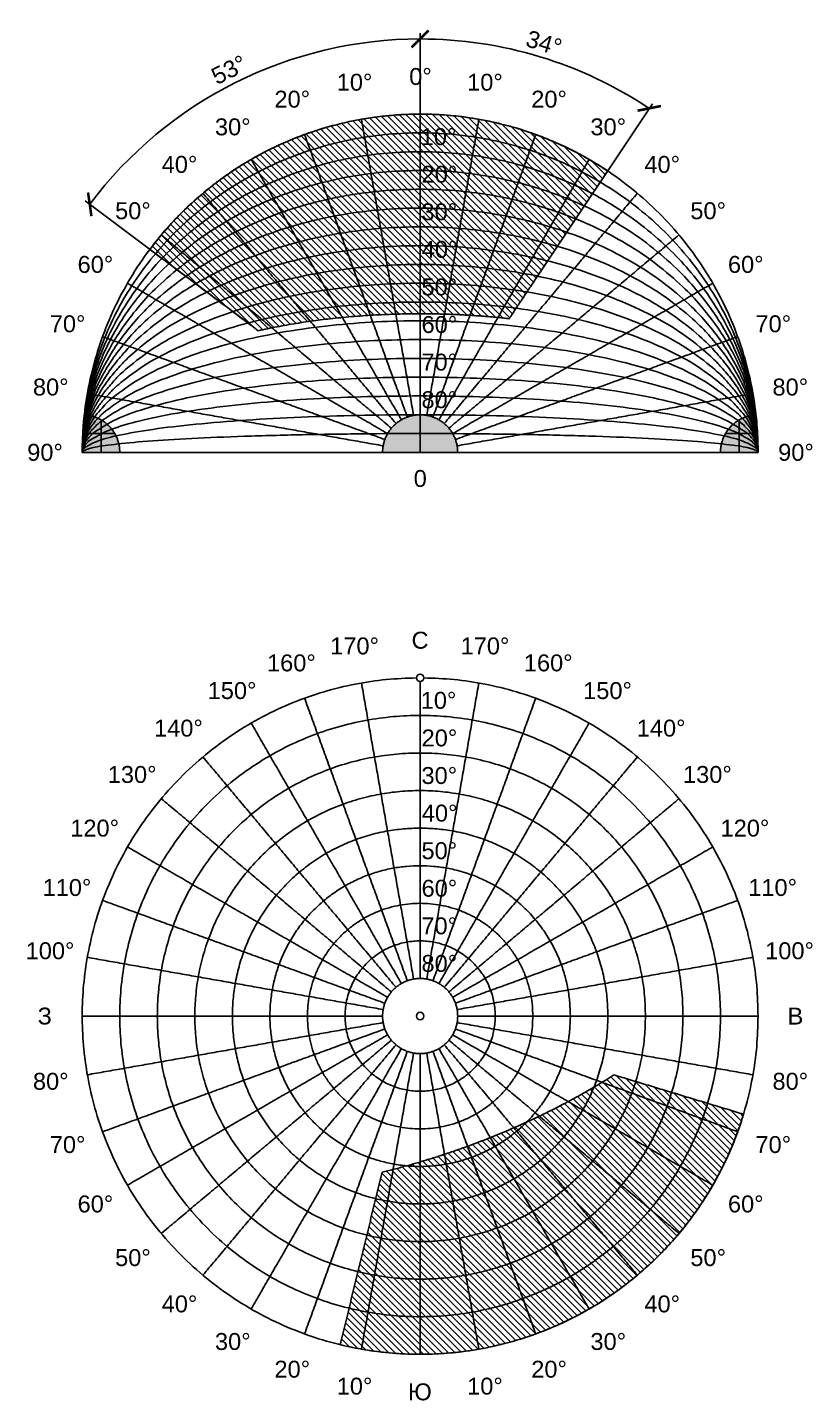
# Model space of a CAD drawing. Header units: metres. Extents: x -105 to 1000, y -502 to 102.
# Drawn here: x 495.4 to 704.5, y -452.3 to -86.9 of the extents above; entities that cross this region are included whole.
import ezdxf

# ---------------------------------------------------------------- set-up
doc = ezdxf.new("R2010")
doc.units = ezdxf.units.M
doc.layers.add('129', color=7, linetype='Continuous', true_color=0x000000)
doc.styles.add('Meters Architectural', font='arial.ttf')
doc.dimstyles.new('Meters Architectural', dxfattribs={"dimscale": 1.5, "dimtxt": 3, "dimasz": 3, "dimexe": 1, "dimexo": 0.5, "dimgap": 1, "dimtad": 1, "dimtoh": 1, "dimdec": 0, "dimzin": 1, "dimdsep": 46, "dimtxsty": 'Meters Architectural', "dimblk": 'ARCHTICK', "dimcen": 3, "dimdle": 1.5, "dimadec": 0, "dimazin": 1, "dimtfac": 1, "dimtdec": 4, "dimtix": 1, "dimtofl": 0, "dimtmove": 1, "dimatfit": 3, "dimldrblk": 'OPEN90', "dimfxl": 1, "dimtolj": 1, "dimtzin": 1, "dimarcsym": 0})
pattern_1 = [(45, (-2e-14, -6e-14), (-0.8838835, 0.8838835), [])]

# ---------------------------------------------------------------- blocks, each defined once
blk = doc.blocks.new('_ArchTick')
at = {"color": 0, "linetype": 'ByBlock', "const_width": 0.15}
blk.add_lwpolyline([(-0.5, -0.5), (0.5, 0.5)], dxfattribs=at)
blk = doc.blocks.new('*D20')
at = {"layer": '129', "color": 0, "lineweight": -2}
for p, q in [((600, -144.25), (600, -88.5)), ((555.4, -166.55), (510.8, -133.1))]:
    blk.add_line(p, q, dxfattribs=at)
blk.add_arc((600, -200), 110, 90, 143.1301, dxfattribs=at)
at = {"layer": 'Defpoints', "color": 0}
for p in [(566.54, -95.21), (600, -145), (556, -167), (600, -200), (600, -200)]:
    blk.add_point(p, dxfattribs=at)
at = {"layer": '129', "color": 0, "lineweight": -2, "xscale": 4.5, "yscale": 4.5, "zscale": 4.5}
blk.add_blockref('_ArchTick', (600, -90), dxfattribs=at)
at = {"layer": '129', "color": 0, "lineweight": -2, "xscale": 4.5, "yscale": 4.5, "zscale": 4.5, "rotation": 233.130102354156}
blk.add_blockref('_ArchTick', (512, -134), dxfattribs=at)
at = {"layer": '129', "color": 0, "insert": (549.11, -98.22), "char_height": 4.5, "attachment_point": 5, "rotation": 26.5651, "style": 'Meters Architectural'}
blk.add_mtext('\\A1;53%%d', dxfattribs=at)
blk = doc.blocks.new('_Open90')
at = {"color": 0, "linetype": 'ByBlock', "lineweight": -2}
for p, q in [((0, 0), (-1, 0)), ((-0.5, 0.5), (0, 0)), ((0, 0), (-0.5, -0.5))]:
    blk.add_line(p, q, dxfattribs=at)
blk = doc.blocks.new('*D21')
at = {"layer": '129', "color": 0, "lineweight": -2}
for p, q in [((600, -144.25), (600, -88.5)), ((630.92, -153.61), (661.85, -107.23))]:
    blk.add_line(p, q, dxfattribs=at)
blk.add_arc((600, -200), 110, 56.3099, 90, dxfattribs=at)
at = {"layer": 'Defpoints', "color": 0}
for p in [(642.02, -98.34), (600, -145), (630.51, -154.24), (600, -200), (600, -200)]:
    blk.add_point(p, dxfattribs=at)
at = {"layer": '129', "color": 0, "lineweight": -2, "xscale": 4.5, "yscale": 4.5, "zscale": 4.5}
for p, rotation in [((600, -90), 180.0000000000001), ((661.02, -108.47), 326.3099324740202)]:
    blk.add_blockref('_ArchTick', p, dxfattribs=dict(at, rotation=rotation))
at = {"layer": '129', "color": 0, "insert": (632.98, -91.09), "char_height": 4.5, "attachment_point": 5, "rotation": 343.155, "style": 'Meters Architectural'}
blk.add_mtext('\\A1;34%%d', dxfattribs=at)

msp = doc.modelspace()

# ---------------------------------------------------------------- hatches: boundary and pattern name
at = {"layer": '129', "true_color": 0xd671f5, "extrusion": (0, 0, -1)}
h = msp.add_hatch(dxfattribs=at)
h.set_pattern_fill('Hatch1', color=201, scale=10, angle=45, style=0, pattern_type=2)
h.set_pattern_definition(pattern_1)
h.paths.add_polyline_path([(-556.86, -167.64), (-528, -146), (-529.66, -143.85), (-531.4, -141.75), (-533.19, -139.7), (-535.05, -137.7), (-536.97, -135.76), (-538.95, -133.88), (-540.98, -132.06), (-543.06, -130.3), (-545.19, -128.61), (-547.37, -126.99), (-549.59, -125.44), (-551.85, -123.96), (-554.15, -122.56), (-556.48, -121.22), (-558.83, -119.97), (-561.21, -118.79), (-563.62, -117.68), (-566.04, -116.65), (-568.47, -115.7), (-570.92, -114.83), (-573.37, -114.03), (-575.83, -113.31), (-578.29, -112.66), (-580.75, -112.08), (-583.2, -111.58), (-585.65, -111.15), (-588.08, -110.79), (-590.5, -110.5), (-592.91, -110.28), (-595.29, -110.12), (-597.66, -110.03), (-600, -110), (-603.05, -110.05), (-606.13, -110.21), (-609.25, -110.48), (-610.82, -110.65), (-612.39, -110.86), (-613.98, -111.09), (-615.56, -111.36), (-617.15, -111.65), (-618.74, -111.97), (-620.34, -112.33), (-621.94, -112.71), (-623.53, -113.13), (-625.13, -113.58), (-626.73, -114.06), (-628.32, -114.57), (-629.92, -115.12), (-631.5, -115.69), (-633.09, -116.3), (-634.66, -116.94), (-636.24, -117.62), (-637.8, -118.32), (-639.35, -119.06), (-640.9, -119.83), (-642.44, -120.63), (-643.96, -121.47), (-645.47, -122.33), (-646.97, -123.23), (-648.45, -124.16), (-649.92, -125.12), (-623.71, -164.43), (-617.68, -163.85), (-611.69, -163.44), (-605.79, -163.21), (-600, -163.13), (-594.75, -163.19), (-589.39, -163.39), (-583.96, -163.72), (-578.49, -164.2), (-573.01, -164.83), (-567.55, -165.61), (-562.15, -166.55)], flags=0)
at = {"layer": '129', "true_color": 0xffffff}
for points in [[(510.56, -190.02), (510.31, -192.54), (510.14, -195.05), (510.03, -197.54), (510, -200), (520, -200), (520, -199.79), (519.99, -199.57), (519.98, -199.36), (519.96, -199.14), (519.94, -198.92), (519.91, -198.7), (519.88, -198.48), (519.85, -198.25), (519.8, -198.03), (519.76, -197.81), (519.7, -197.58), (519.64, -197.36), (519.58, -197.13), (519.51, -196.91), (519.43, -196.69), (519.35, -196.46), (519.27, -196.24), (519.17, -196.02), (519.08, -195.8), (518.97, -195.58), (518.86, -195.37), (518.75, -195.15), (518.62, -194.94), (518.5, -194.73), (518.37, -194.52), (518.23, -194.32), (518.09, -194.12), (517.94, -193.92), (517.78, -193.72), (517.63, -193.53), (517.46, -193.34), (517.3, -193.16), (517.12, -192.98), (516.95, -192.81), (516.76, -192.64), (516.58, -192.47), (516.39, -192.31), (516.2, -192.15), (516, -192), (515.8, -191.85), (515.6, -191.71), (515.39, -191.58), (515.18, -191.45), (514.97, -191.32), (514.76, -191.21), (514.55, -191.09), (514.33, -190.99), (514.11, -190.88), (513.89, -190.79), (513.67, -190.7), (513.45, -190.61), (513.22, -190.53), (513, -190.46), (512.77, -190.39), (512.55, -190.33), (512.33, -190.27), (512.1, -190.22), (511.88, -190.18), (511.66, -190.14), (511.43, -190.1), (511.21, -190.07), (510.99, -190.05), (510.77, -190.03)], [(590, -200), (610, -200), (610, -199.78), (609.99, -199.55), (609.98, -199.33), (609.96, -199.1), (609.94, -198.87), (609.91, -198.64), (609.87, -198.41), (609.83, -198.18), (609.79, -197.95), (609.74, -197.71), (609.68, -197.48), (609.61, -197.25), (609.54, -197.02), (609.47, -196.78), (609.39, -196.55), (609.3, -196.32), (609.2, -196.09), (609.1, -195.86), (609, -195.63), (608.88, -195.41), (608.76, -195.18), (608.64, -194.96), (608.51, -194.74), (608.37, -194.53), (608.23, -194.32), (608.08, -194.11), (607.92, -193.9), (607.76, -193.7), (607.6, -193.5), (607.43, -193.3), (607.25, -193.11), (607.07, -192.93), (606.89, -192.75), (606.7, -192.57), (606.5, -192.4), (606.3, -192.24), (606.1, -192.08), (605.89, -191.92), (605.68, -191.77), (605.47, -191.63), (605.26, -191.49), (605.04, -191.36), (604.82, -191.24), (604.59, -191.12), (604.37, -191), (604.14, -190.9), (603.91, -190.8), (603.68, -190.7), (603.45, -190.61), (603.22, -190.53), (602.98, -190.46), (602.75, -190.39), (602.52, -190.32), (602.29, -190.26), (602.05, -190.21), (601.82, -190.17), (601.59, -190.13), (601.36, -190.09), (601.13, -190.06), (600.9, -190.04), (600.67, -190.02), (600.45, -190.01), (600.22, -190), (600, -190), (599.78, -190), (599.55, -190.01), (599.33, -190.02), (599.1, -190.04), (598.87, -190.06), (598.64, -190.09), (598.41, -190.13), (598.18, -190.17), (597.95, -190.21), (597.71, -190.26), (597.48, -190.32), (597.25, -190.39), (597.02, -190.46), (596.78, -190.53), (596.55, -190.61), (596.32, -190.7), (596.09, -190.8), (595.86, -190.9), (595.63, -191), (595.41, -191.12), (595.18, -191.24), (594.96, -191.36), (594.74, -191.49), (594.53, -191.63), (594.32, -191.77), (594.11, -191.92), (593.9, -192.08), (593.7, -192.24), (593.5, -192.4), (593.3, -192.57), (593.11, -192.75), (592.93, -192.93), (592.75, -193.11), (592.57, -193.3), (592.4, -193.5), (592.24, -193.7), (592.08, -193.9), (591.92, -194.11), (591.77, -194.32), (591.63, -194.53), (591.49, -194.74), (591.36, -194.96), (591.24, -195.18), (591.12, -195.41), (591, -195.63), (590.9, -195.86), (590.8, -196.09), (590.7, -196.32), (590.61, -196.55), (590.53, -196.78), (590.46, -197.02), (590.39, -197.25), (590.32, -197.48), (590.26, -197.71), (590.21, -197.95), (590.17, -198.18), (590.13, -198.41), (590.09, -198.64), (590.06, -198.87), (590.04, -199.1), (590.02, -199.33), (590.01, -199.55), (590, -199.78)], [(680, -200), (690, -200), (689.97, -197.54), (689.86, -195.05), (689.69, -192.54), (689.44, -190.02), (689.23, -190.03), (689.01, -190.05), (688.79, -190.07), (688.57, -190.1), (688.34, -190.14), (688.12, -190.18), (687.9, -190.22), (687.67, -190.27), (687.45, -190.33), (687.23, -190.39), (687, -190.46), (686.78, -190.53), (686.55, -190.61), (686.33, -190.7), (686.11, -190.79), (685.89, -190.88), (685.67, -190.99), (685.45, -191.09), (685.24, -191.21), (685.03, -191.32), (684.82, -191.45), (684.61, -191.58), (684.4, -191.71), (684.2, -191.85), (684, -192), (683.8, -192.15), (683.61, -192.31), (683.42, -192.47), (683.24, -192.64), (683.05, -192.81), (682.88, -192.98), (682.7, -193.16), (682.54, -193.34), (682.37, -193.53), (682.22, -193.72), (682.06, -193.92), (681.91, -194.12), (681.77, -194.32), (681.63, -194.52), (681.5, -194.73), (681.38, -194.94), (681.25, -195.15), (681.14, -195.37), (681.03, -195.58), (680.92, -195.8), (680.83, -196.02), (680.73, -196.24), (680.65, -196.46), (680.57, -196.69), (680.49, -196.91), (680.42, -197.13), (680.36, -197.36), (680.3, -197.58), (680.24, -197.81), (680.2, -198.03), (680.15, -198.25), (680.12, -198.48), (680.09, -198.7), (680.06, -198.92), (680.04, -199.14), (680.02, -199.36), (680.01, -199.57), (680, -199.79)]]:
    msp.add_hatch(color=7, dxfattribs=at).paths.add_polyline_path(points, flags=0)
at = {"layer": '129', "true_color": 0xd671f5, "extrusion": (0, 0, -1)}
h = msp.add_hatch(dxfattribs=at)
h.set_pattern_fill('Hatch1', color=201, scale=10, angle=45, style=0, pattern_type=2)
h.set_pattern_definition(pattern_1)
h.paths.add_polyline_path([(-651.61, -365.65), (-686.13, -376.12), (-685.3, -378.71), (-684.39, -381.27), (-683.4, -383.82), (-682.34, -386.33), (-681.2, -388.81), (-679.99, -391.25), (-678.7, -393.66), (-677.34, -396.02), (-675.92, -398.34), (-674.42, -400.61), (-672.87, -402.82), (-671.25, -404.98), (-669.57, -407.09), (-667.84, -409.14), (-666.06, -411.13), (-664.22, -413.05), (-662.34, -414.91), (-660.42, -416.7), (-658.46, -418.43), (-656.46, -420.09), (-654.42, -421.68), (-652.36, -423.2), (-650.27, -424.65), (-648.16, -426.03), (-646.02, -427.34), (-643.87, -428.58), (-641.71, -429.75), (-639.53, -430.85), (-637.35, -431.88), (-635.16, -432.85), (-632.97, -433.74), (-630.78, -434.57), (-627.9, -435.57), (-624.95, -436.47), (-621.93, -437.29), (-620.39, -437.66), (-618.84, -438.01), (-617.28, -438.33), (-615.7, -438.62), (-614.1, -438.89), (-612.49, -439.13), (-610.87, -439.34), (-609.24, -439.52), (-607.6, -439.68), (-605.94, -439.8), (-604.28, -439.9), (-602.6, -439.96), (-600.92, -440), (-599.23, -440), (-597.53, -439.97), (-595.83, -439.9), (-594.13, -439.81), (-592.42, -439.68), (-590.7, -439.52), (-588.99, -439.32), (-587.27, -439.09), (-585.55, -438.83), (-583.83, -438.54), (-582.12, -438.21), (-580.41, -437.84), (-578.7, -437.44), (-589.88, -391.53), (-595.75, -390.02), (-601.52, -388.35), (-607.15, -386.55), (-612.61, -384.65), (-617.53, -382.79), (-622.49, -380.78), (-627.48, -378.61), (-632.46, -376.29), (-637.39, -373.82), (-642.25, -371.22), (-647.01, -368.49)], flags=0)

# ---------------------------------------------------------------- linework, layer by layer
at = {"layer": '129'}
for p, q in [((515, -200), (515, -191.34)), ((600, -200), (600, -190)), ((685, -200), (685, -191.34)), ((510.14, -195.01), (518.66, -195.01)), ((591.34, -195), (608.66, -195)), ((681.34, -195.01), (689.86, -195.01)), ((510, -200), (690, -200))]:
    msp.add_line(p, q, dxfattribs=at)
for centre in [(600, -260), (600, -350)]:
    msp.add_circle(centre, 1, dxfattribs=at)
for points, weights, knots in [([(690, -200), (690, -110), (600, -110), (510, -110), (510, -200)], [1, 0.707106781187, 1, 0.707106781187, 1], [0, 0, 0, 141.371669, 141.371669, 282.743339, 282.743339, 282.743339]), ([(528, -146), (555, -110), (600, -110), (627.25, -110), (649.92, -125.12)], [1, 0.965683757607, 1.165684924, 1.03578267643, 1.00472955395], [400.720128, 400.720128, 400.720128, 483.534254, 483.534254, 537.322645, 537.322645, 537.322645]), ([(690, -200), (690, -115), (600, -115), (510, -115), (510, -200)], [1, 0.707106781187, 1, 0.707106781187, 1], [0, 0, 0, 1.570796, 1.570796, 3.141593, 3.141593, 3.141593]), ([(690, -200), (690, -120), (600, -120), (510, -120), (510, -200)], [1, 0.707106781187, 1, 0.707106781187, 1], [0, 0, 0, 1.570796, 1.570796, 3.141593, 3.141593, 3.141593]), ([(690, -200), (690, -125), (600, -125), (510, -125), (510, -200)], [1, 0.707106781187, 1, 0.707106781187, 1], [0, 0, 0, 1.570796, 1.570796, 3.141593, 3.141593, 3.141593]), ([(690, -200), (690, -130), (600, -130), (510, -130), (510, -200)], [1, 0.707106781187, 1, 0.707106781187, 1], [0, 0, 0, 1.570796, 1.570796, 3.141593, 3.141593, 3.141593]), ([(690, -200), (690, -135), (600, -135), (510, -135), (510, -200)], [1, 0.707106781187, 1, 0.707106781187, 1], [0, 0, 0, 1.570796, 1.570796, 3.141593, 3.141593, 3.141593]), ([(690, -200), (690, -140), (600, -140), (510, -140), (510, -200)], [1, 0.707106781187, 1, 0.707106781187, 1], [0, 0, 0, 1.570796, 1.570796, 3.141593, 3.141593, 3.141593]), ([(690, -200), (690, -145), (600, -145), (510, -145), (510, -200)], [1, 0.707106781187, 1, 0.707106781187, 1], [0, 0, 0, 1.570796, 1.570796, 3.141593, 3.141593, 3.141593]), ([(690, -200), (690, -150), (600, -150), (510, -150), (510, -200)], [1, 0.707106781187, 1, 0.707106781187, 1], [0, 0, 0, 1.570796, 1.570796, 3.141593, 3.141593, 3.141593]), ([(690, -200), (690, -155), (600, -155), (510, -155), (510, -200)], [1, 0.707106781187, 1, 0.707106781187, 1], [0, 0, 0, 1.570796, 1.570796, 3.141593, 3.141593, 3.141593]), ([(690, -200), (690, -160), (600, -160), (510, -160), (510, -200)], [1, 0.707106781187, 1, 0.707106781187, 1], [0, 0, 0, 1.570796, 1.570796, 3.141593, 3.141593, 3.141593]), ([(623.71, -164.43), (612.07, -163.13), (600, -163.13), (577.02, -163.13), (556.86, -167.64)], [1.00472955395, 1.04180362147, 1.09967129893, 0.994501214117, 0.958013019183], [584.575861, 584.575861, 584.575861, 584.8580784, 584.8580784, 585.3709869, 585.3709869, 585.3709869]), ([(690, -200), (690, -165), (600, -165), (510, -165), (510, -200)], [1, 0.707106781187, 1, 0.707106781187, 1], [0, 0, 0, 1.570796, 1.570796, 3.141593, 3.141593, 3.141593]), ([(690, -200), (690, -170), (600, -170), (510, -170), (510, -200)], [1, 0.707106781187, 1, 0.707106781187, 1], [0, 0, 0, 1.570796, 1.570796, 3.141593, 3.141593, 3.141593]), ([(690, -200), (690, -175), (600, -175), (510, -175), (510, -200)], [1, 0.707106781187, 1, 0.707106781187, 1], [0, 0, 0, 1.570796, 1.570796, 3.141593, 3.141593, 3.141593]), ([(690, -200), (690, -180), (600, -180), (510, -180), (510, -200)], [1, 0.707106781187, 1, 0.707106781187, 1], [0, 0, 0, 1.570796, 1.570796, 3.141593, 3.141593, 3.141593]), ([(690, -200), (690, -185), (600, -185), (510, -185), (510, -200)], [1, 0.707106781187, 1, 0.707106781187, 1], [0, 0, 0, 1.570796, 1.570796, 3.141593, 3.141593, 3.141593]), ([(690, -200), (690, -190), (600, -190), (510, -190), (510, -200)], [1, 0.707106781187, 1, 0.707106781187, 1], [0, 0, 0, 1.570796, 1.570796, 3.141593, 3.141593, 3.141593]), ([(610, -200, 1), (610, -190, 1), (600, -190, 1), (590, -190, 1), (590, -200, 1)], [1, 0.707106781187, 1, 0.707106781187, 1], [150, 150, 150, 165.707963, 165.707963, 181.415927, 181.415927, 181.415927]), ([(610, -200), (610, -190), (600, -190), (590, -190), (590, -200)], [1, 0.707106781187, 1, 0.707106781187, 1], [150, 150, 150, 165.707963, 165.707963, 181.415927, 181.415927, 181.415927]), ([(610, -200), (610, -190), (600, -190), (590, -190), (590, -200)], [1, 0.707106781187, 1, 0.707106781187, 1], [0, 0, 0, 15.707963, 15.707963, 31.415927, 31.415927, 31.415927]), ([(690, -200), (690, -195), (600, -195), (510, -195), (510, -200)], [1, 0.707106781187, 1, 0.707106781187, 1], [0, 0, 0, 1.570796, 1.570796, 3.141593, 3.141593, 3.141593]), ([(599, -260.01), (510, -260.99), (510, -350), (510, -440), (600, -440), (690, -440), (690, -350)], [0.995444117905, 0.709402719693, 1, 0.707106781187, 1, 0.707106781187, 1], [142.479857, 142.479857, 142.479857, 282.743339, 282.743339, 424.115008, 424.115008, 565.486678, 565.486678, 565.486678]), ([(680, -350), (680, -270), (600, -270), (520, -270), (520, -350), (520, -430), (600, -430), (680, -430), (680, -350)], [1, 0.707106781187, 1, 0.707106781187, 1, 0.707106781187, 1, 0.707106781187, 1], [0, 0, 0, 125.663706, 125.663706, 251.327412, 251.327412, 376.991118, 376.991118, 502.654825, 502.654825, 502.654825]), ([(670, -350), (670, -280), (600, -280), (530, -280), (530, -350), (530, -420), (600, -420), (670, -420), (670, -350)], [1, 0.707106781187, 1, 0.707106781187, 1, 0.707106781187, 1, 0.707106781187, 1], [0, 0, 0, 109.955743, 109.955743, 219.911486, 219.911486, 329.867229, 329.867229, 439.822972, 439.822972, 439.822972]), ([(660, -350), (660, -290), (600, -290), (540, -290), (540, -350), (540, -410), (600, -410), (660, -410), (660, -350)], [1, 0.707106781187, 1, 0.707106781187, 1, 0.707106781187, 1, 0.707106781187, 1], [0, 0, 0, 94.24778, 94.24778, 188.495559, 188.495559, 282.743339, 282.743339, 376.991118, 376.991118, 376.991118]), ([(650, -350), (650, -300), (600, -300), (550, -300), (550, -350), (550, -400), (600, -400), (650, -400), (650, -350)], [1, 0.707106781187, 1, 0.707106781187, 1, 0.707106781187, 1, 0.707106781187, 1], [0, 0, 0, 78.539816, 78.539816, 157.079633, 157.079633, 235.619449, 235.619449, 314.159265, 314.159265, 314.159265]), ([(640, -350), (640, -310), (600, -310), (560, -310), (560, -350), (560, -390), (600, -390), (640, -390), (640, -350)], [1, 0.707106781187, 1, 0.707106781187, 1, 0.707106781187, 1, 0.707106781187, 1], [0, 0, 0, 62.831853, 62.831853, 125.663706, 125.663706, 188.495559, 188.495559, 251.327412, 251.327412, 251.327412]), ([(630, -350), (630, -320), (600, -320), (570, -320), (570, -350), (570, -380), (600, -380), (630, -380), (630, -350)], [1, 0.707106781187, 1, 0.707106781187, 1, 0.707106781187, 1, 0.707106781187, 1], [0, 0, 0, 47.12389, 47.12389, 94.24778, 94.24778, 141.371669, 141.371669, 188.495559, 188.495559, 188.495559]), ([(620, -350), (620, -330), (600, -330), (580, -330), (580, -350), (580, -370), (600, -370), (620, -370), (620, -350)], [1, 0.707106781187, 1, 0.707106781187, 1, 0.707106781187, 1, 0.707106781187, 1], [0, 0, 0, 31.415927, 31.415927, 62.831853, 62.831853, 94.24778, 94.24778, 125.663706, 125.663706, 125.663706]), ([(610, -350), (610, -340), (600, -340), (590, -340), (590, -350), (590, -360), (600, -360), (610, -360), (610, -350)], [1, 0.707106781187, 1, 0.707106781187, 1, 0.707106781187, 1, 0.707106781187, 1], [0, 0, 0, 15.707963, 15.707963, 31.415927, 31.415927, 47.12389, 47.12389, 62.831853, 62.831853, 62.831853]), ([(589.88, -391.53), (601.27, -388.77), (612.61, -384.65), (634.2, -376.79), (651.61, -365.65)], [1.00472955395, 1.04180362147, 1.09967129893, 0.994501214117, 0.958013019183], [584.575861, 584.575861, 584.575861, 584.8580784, 584.8580784, 585.3709869, 585.3709869, 585.3709869]), ([(686.13, -376.12), (673.07, -419.18), (630.78, -434.57), (605.18, -443.89), (578.7, -437.44)], [1, 0.965683757607, 1.165684924, 1.03578267643, 1.00472955395], [400.720128, 400.720128, 400.720128, 483.534254, 483.534254, 537.322645, 537.322645, 537.322645])]:
    msp.add_rational_spline(points, weights, degree=2, knots=knots, dxfattribs=at)
for points in [[(598.26, -190.15), (591.32, -150.76), (584.37, -111.37)], [(600, -190), (600, -150.5), (600, -111)], [(601.74, -190.15), (608.68, -150.76), (615.63, -111.37)], [(596.58, -190.6), (582.9, -153.02), (569.22, -115.43)], [(603.42, -190.6), (617.1, -153.02), (630.78, -115.43)], [(595, -191.34), (575, -156.7), (555, -122.06)], [(605, -191.34), (625, -156.7), (645, -122.06)], [(649.92, -125.12), (636.82, -144.77), (623.71, -164.43)], [(593.57, -192.34), (567.86, -161.7), (542.15, -131.06)], [(606.43, -192.34), (632.14, -161.7), (657.85, -131.06)], [(592.34, -193.57), (561.7, -167.86), (531.06, -142.15)], [(607.66, -193.57), (638.3, -167.86), (668.94, -142.15)], [(556.86, -167.64), (542.43, -156.82), (528, -146)], [(591.34, -195), (556.7, -175), (522.06, -155)], [(608.66, -195), (643.3, -175), (677.94, -155)], [(590.6, -196.58), (553.02, -182.9), (515.43, -169.22)], [(609.4, -196.58), (646.98, -182.9), (684.57, -169.22)], [(590.15, -198.26), (550.76, -191.32), (511.37, -184.37)], [(609.85, -198.26), (649.24, -191.32), (688.63, -184.37)], [(590, -200), (550, -200), (510, -200)], [(510, -200, 1), (515, -200, 1), (520, -200, 1)], [(510, -200), (515, -200), (520, -200)], [(590, -200, 1), (600, -200, 1), (610, -200, 1)], [(590, -200), (600, -200), (610, -200)], [(610, -200), (650, -200), (690, -200)], [(680, -200, 1), (685, -200, 1), (690, -200, 1)], [(680, -200), (685, -200), (690, -200)], [(598.26, -340.15), (591.32, -300.76), (584.37, -261.37)], [(600, -340), (600, -300.5), (600, -261)], [(601.74, -340.15), (608.68, -300.76), (615.63, -261.37)], [(596.58, -340.6), (582.9, -303.02), (569.22, -265.43)], [(603.42, -340.6), (617.1, -303.02), (630.78, -265.43)], [(595, -341.34), (575, -306.7), (555, -272.06)], [(605, -341.34), (625, -306.7), (645, -272.06)], [(593.57, -342.34), (567.86, -311.7), (542.15, -281.06)], [(606.43, -342.34), (632.14, -311.7), (657.85, -281.06)], [(592.34, -343.57), (561.7, -317.86), (531.06, -292.15)], [(607.66, -343.57), (638.3, -317.86), (668.94, -292.15)], [(591.34, -345), (556.7, -325), (522.06, -305)], [(608.66, -345), (643.3, -325), (677.94, -305)], [(590.6, -346.58), (553.02, -332.9), (515.43, -319.22)], [(609.4, -346.58), (646.98, -332.9), (684.57, -319.22)], [(590.15, -348.26), (550.76, -341.32), (511.37, -334.37)], [(609.85, -348.26), (649.24, -341.32), (688.63, -334.37)], [(590, -350), (550, -350), (510, -350)], [(610, -350), (650, -350), (690, -350)], [(590.15, -351.74), (550.76, -358.68), (511.37, -365.63)], [(590.6, -353.42), (553.02, -367.1), (515.43, -380.78)], [(609.4, -353.42), (646.98, -367.1), (684.57, -380.78)], [(609.85, -351.74), (649.24, -358.68), (688.63, -365.63)], [(591.34, -355), (556.7, -375), (522.06, -395)], [(592.34, -356.43), (561.7, -382.14), (531.06, -407.85)], [(593.57, -357.66), (567.86, -388.3), (542.15, -418.94)], [(606.43, -357.66), (632.14, -388.3), (657.85, -418.94)], [(607.66, -356.43), (638.3, -382.14), (668.94, -407.85)], [(608.66, -355), (643.3, -375), (677.94, -395)], [(595, -358.66), (575, -393.3), (555, -427.94)], [(596.58, -359.4), (582.9, -396.98), (569.22, -434.57)], [(598.26, -359.85), (591.32, -399.24), (584.37, -438.63)], [(600, -360), (600, -400), (600, -440)], [(601.74, -359.85), (608.68, -399.24), (615.63, -438.63)], [(603.42, -359.4), (617.1, -396.98), (630.78, -434.57)], [(605, -358.66), (625, -393.3), (645, -427.94)], [(651.61, -365.65), (668.87, -370.88), (686.13, -376.12)], [(578.7, -437.44), (584.29, -414.49), (589.88, -391.53)]]:
    msp.add_open_spline(points, degree=2, dxfattribs=at)
for points, weights in [([(510.56, -190.02, 1), (510, -194.99, 1), (510, -200, 1)], [0.958409093518, 0.977471759572, 1]), ([(510.56, -190.02), (510, -194.99), (510, -200)], [0.958409093518, 0.977471759572, 1]), ([(520, -200, 1), (520, -190.54, 1), (510.56, -190.02, 1)], [1, 0.718490523447, 0.978117408536]), ([(520, -200), (520, -190.54), (510.56, -190.02)], [1, 0.718490523447, 0.978117408536]), ([(689.44, -190.02, 1), (680, -190.54, 1), (680, -200, 1)], [0.958409093518, 0.704013490884, 0.97985076756]), ([(689.44, -190.02), (680, -190.54), (680, -200)], [0.958409093518, 0.704013490884, 0.97985076756]), ([(690, -200, 1), (690, -194.99, 1), (689.44, -190.02, 1)], [1, 0.977471759572, 0.958409093518]), ([(690, -200), (690, -194.99), (689.44, -190.02)], [1, 0.977471759572, 0.958409093518]), ([(690, -350), (690, -260.99), (601, -260.01)], [1, 0.709402719693, 0.995444117905])]:
    msp.add_rational_spline(points, weights, degree=2, dxfattribs=at)

# ---------------------------------------------------------------- texts
at = {"layer": '129', "char_height": 4.5, "attachment_point": 1, "style": 'Meters Architectural'}
for s, insert, width in [('0°', (597.09, -97.74), 20.1522), ('10°', (577.78, -99.26), 27.0978), ('10°', (612.51, -99.26), 27.0978), ('20°', (561.19, -103.77), 27.0978), ('20°', (629.59, -103.77), 27.0978), ('30°', (545.35, -111.14), 27.0978), ('30°', (645.35, -111.14), 27.0978), ('10°', (600.15, -113.74), 27.0978), ('40°', (531.16, -121.13), 27.0978), ('20°', (600.39, -123.74), 27.0978), ('40°', (659.72, -121.13), 27.0978), ('50°', (518.75, -133.46), 27.0978), ('30°', (600.35, -133.74), 27.0978), ('50°', (671.96, -133.46), 27.0978), ('40°', (600.44, -143.74), 27.0978), ('60°', (508.76, -147.74), 27.0978), ('60°', (681.97, -147.74), 27.0978), ('50°', (600.35, -153.74), 27.0978), ('70°', (501.36, -163.54), 27.0978), ('60°', (600.37, -163.74), 27.0978), ('70°', (689.3, -163.54), 27.0978), ('70°', (600.33, -173.74), 27.0978), ('80°', (496.87, -180.37), 27.0978), ('80°', (693.83, -180.37), 27.0978), ('80°', (600.35, -183.74), 27.0978), ('90°', (495.35, -197.74), 27.0978), ('90°', (695.35, -197.74), 27.0978), ('0', (598.28, -204.7), 15.4076), ('С', (597.71, -247.74), 17.5598), ('170°', (576.04, -249.26), 34.0435), ('170°', (610.77, -249.26), 34.0435), ('160°', (559.21, -253.77), 34.0435), ('160°', (627.61, -253.77), 34.0435), ('150°', (543.41, -261.14), 34.0435), ('150°', (643.41, -261.14), 34.0435), ('10°', (600.15, -263.74), 27.0978), ('140°', (529.13, -271.13), 34.0435), ('20°', (600.39, -273.74), 27.0978), ('140°', (657.69, -271.13), 34.0435), ('130°', (516.8, -283.46), 34.0435), ('30°', (600.35, -283.74), 27.0978), ('130°', (670.01, -283.46), 34.0435), ('40°', (600.44, -293.74), 27.0978), ('120°', (506.81, -297.74), 34.0435), ('120°', (680.01, -297.74), 34.0435), ('50°', (600.35, -303.74), 27.0978), ('110°', (499.44, -313.54), 34.0435), ('60°', (600.37, -313.74), 27.0978), ('110°', (687.38, -313.54), 34.0435), ('70°', (600.33, -323.74), 27.0978), ('100°', (494.93, -330.37), 34.0435), ('100°', (691.89, -330.37), 34.0435), ('80°', (600.35, -333.74), 27.0978), ('З', (498.12, -347.74), 16.0924), ('В', (697.85, -347.75), 16.7283), ('80°', (496.87, -365.1), 27.0978), ('80°', (693.83, -365.1), 27.0978), ('70°', (501.36, -381.94), 27.0978), ('70°', (689.3, -381.94), 27.0978), ('60°', (508.76, -397.74), 27.0978), ('60°', (681.97, -397.74), 27.0978), ('50°', (518.75, -412.02), 27.0978), ('50°', (671.96, -412.02), 27.0978), ('40°', (531.16, -424.34), 27.0978), ('40°', (659.72, -424.34), 27.0978), ('30°', (545.35, -434.34), 27.0978), ('30°', (645.35, -434.34), 27.0978), ('20°', (561.19, -441.71), 27.0978), ('20°', (629.59, -441.71), 27.0978), ('10°', (577.78, -446.22), 27.0978), ('Ю', (596.75, -447.74), 21.0326), ('10°', (612.51, -446.22), 27.0978)]:
    msp.add_mtext(s, dxfattribs=dict(at, insert=insert, width=width))

# ---------------------------------------------------------------- dimensions: what is measured, and where the dimension line sits
at = {"layer": '129'}
for base, line1, picture, middle in [((566.54, -95.21), ((556, -167), (600, -200)), '*D20', (549.11, -98.22)), ((642.02, -98.34), ((630.51, -154.24), (600, -200)), '*D21', (632.98, -91.09))]:
    dim = msp.add_angular_dim_2l(base=base, line1=line1, line2=((600, -200), (600, -145)), dimstyle='Meters Architectural', override={"dimtad": 1, "dimtxsty": 'Meters Architectural', "dimblk": 'ArchTick', "dimsah": 0}, dxfattribs=at)
    dim.commit()
    dim.dimension.update_dxf_attribs({"geometry": picture, "text_midpoint": middle})

doc.saveas('drawing.dxf')
